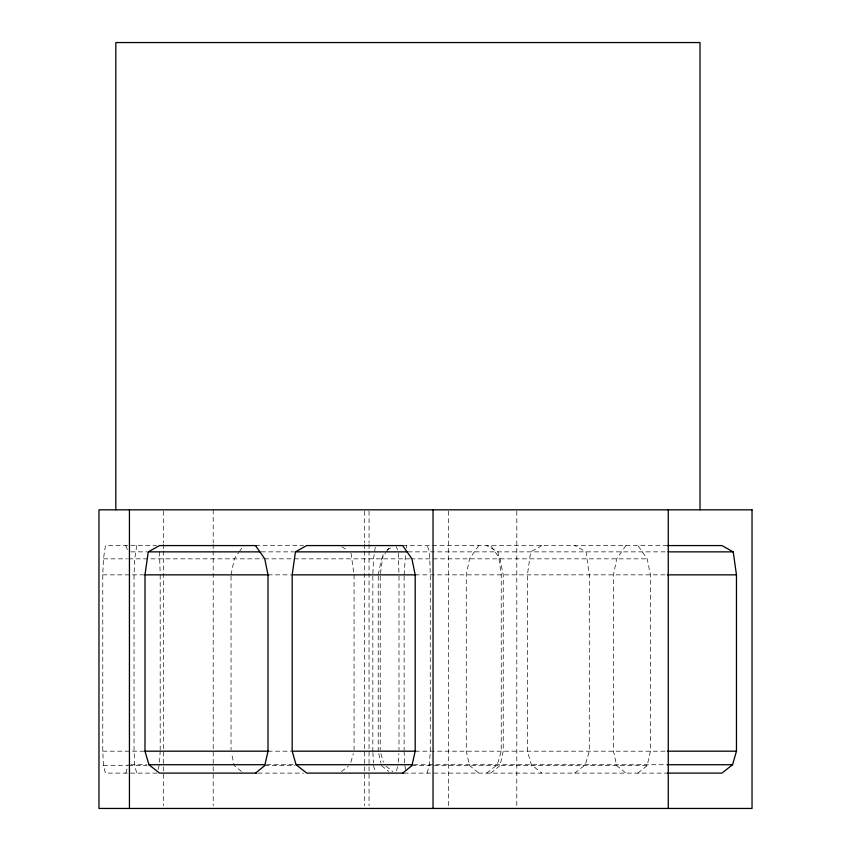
<?xml version="1.0" encoding="UTF-8"?>
<svg xmlns="http://www.w3.org/2000/svg" width="851" height="851" viewBox="0 0 851 851"><rect width="100%" height="100%" fill="white"/><g stroke="black" fill="none" stroke-linecap="round" stroke-linejoin="round"><path stroke-width="0.64" stroke-dasharray="4.25 3.19" d="M157.105 773.112L105.418 773.112L103.46 765.592L102.769 751.188L102.769 574.851L103.46 558.841L105.418 545.576L156.563 545.576M372.898 573.617L373.536 558.841L375.312 546.789M404.119 574.851L405.523 554.022M159.509 762.262L160.19 751.188M398.3 762.262L398.832 753.646M380.408 573.574L383.301 553.139M136.703 545.576L134.735 558.841L134.043 574.851L134.043 751.188L134.735 765.592L136.703 773.112M406.416 547.991L406.778 545.576M231.046 574.851L234.302 558.841L238.567 552.725M378.238 574.851L381.482 558.841L385.748 552.725M637.92 773.112L647.164 765.592L650.419 751.188L650.419 574.851L647.164 558.841L637.92 545.576M125.82 773.112L128.076 764.719M158.063 769.517L159.35 764.719M396.534 770.708L397.832 765.921M427.181 773.112L429.425 764.719L430.266 751.188L430.266 574.851L429.574 551.863L427.181 545.576M350.846 762.262L353.346 753.646M239.28 551.703L242.833 546.597M386.46 551.703L390.013 546.597M478.773 545.576L469.529 558.841L466.274 574.851L466.274 751.188L469.529 765.592L478.773 773.112M625.953 545.576L616.709 558.841L613.454 574.851L613.454 751.188L616.709 765.592L625.953 773.112M490.74 773.112L499.984 765.592L503.239 751.188L503.239 574.851L499.984 558.841L490.74 545.576M341.464 771.58L348.208 766.24M486.719 773.112L497.314 764.719L501.239 751.188L501.239 574.851L497.984 551.863L486.719 545.576M574.755 773.112L585.36 764.719L589.286 751.188L589.286 574.851L586.031 551.863L574.755 545.576M386.865 549.98L392.492 546.831M541.938 545.576L530.662 551.863L527.407 574.851L527.407 751.188L531.332 764.719L541.938 773.112M255.513 545.576L303.509 545.576M402.693 545.576L667.45 545.576M130.863 551.863L146.755 551.863M261.214 551.863L293.701 551.863M407.948 551.863L666.758 551.863M103.46 558.841L127.288 558.841M128.607 558.841L263.15 558.841M264.48 558.841L409.725 558.841M410.725 558.841L647.164 558.841M102.769 574.851L143.808 574.851M268.012 574.851L290.851 574.851M415.192 574.851L666.035 574.851M102.769 751.188L143.808 751.188M268.012 751.188L290.851 751.188M415.192 751.188L666.035 751.188M130.724 764.719L146.606 764.719M266.586 764.719L293.776 764.719M413.543 764.719L667.429 764.719M103.46 765.592L127.288 765.592M128.607 765.592L147.149 765.592M264.757 765.592L294.925 765.592M411.937 765.592L647.164 765.592M257.874 773.112L303.509 773.112M404.023 773.112L667.45 773.112M341.783 546.831L347.421 549.98M386.077 766.24L392.822 771.58M381.482 765.592L388.673 771.442M241.493 771.442L234.302 765.592L231.589 753.592M396.289 546.629L397.491 549.767M125.82 545.576L127.82 550.82M380.94 753.646L383.439 762.262M404.81 765.592L406.118 770.602M373.536 765.592L374.844 770.602M378.78 753.592L380.94 763.198M350.984 553.139L353.878 573.574M404.119 751.188L404.682 762.975M372.898 752.497L373.408 762.975M398.332 553.139L398.949 573.574M159.499 551.863L160.148 573.574M516.802 511.143L516.802 805.791M448.424 511.143L448.424 805.791M404.119 576.18L404.119 749.859M398.981 576.18L398.981 749.859M380.227 576.18L380.227 749.859M378.238 576.18L378.238 751.188M372.844 576.18L372.844 751.188M369.047 511.143L369.047 543.002M369.047 544.332L369.047 549.64M369.047 550.959L369.047 805.791M364.664 511.143L364.664 543.002M364.664 544.332L364.664 549.64M364.664 550.959L364.664 805.791M354.059 574.851L354.059 749.859M231.046 576.18L231.046 749.859M213.197 509.823L213.197 543.002M213.197 544.332L213.197 549.64M213.197 550.959L213.197 805.791M163.498 511.143L163.498 543.002M163.498 544.332L163.498 549.64M163.498 550.959L163.498 805.791M160.19 574.851L160.19 749.859"/><path stroke-width="1.28" d="M256.545 773.112L159.531 773.112L148.925 764.719L145 751.188L145 574.851L148.255 551.863L159.531 545.576L256.545 545.576M403.725 773.112L306.711 773.112L296.105 764.719L292.18 751.188L292.18 574.851L295.435 551.863L306.711 545.576L402.693 545.576L411.937 558.841L415.192 574.851L415.192 751.188L411.937 765.592L402.693 773.112M667.45 773.112L721.935 773.112L732.541 764.719L736.466 751.188L736.466 574.851L733.211 551.863L721.935 545.576L667.45 545.576M255.513 773.112L264.757 765.592L268.012 751.188L268.012 574.851L264.757 558.841L255.513 545.576M148.255 551.863L259.885 551.863M295.435 551.863L407.076 551.863M668.088 551.863L733.211 551.863M145 574.851L268.597 574.851M292.18 574.851L415.777 574.851M667.354 574.851L736.466 574.851M145 751.188L268.597 751.188M292.18 751.188L415.777 751.188M667.354 751.188L736.466 751.188M148.925 764.719L264.544 764.719M296.105 764.719L411.724 764.719M667.429 764.719L732.541 764.719M700.022 509.823L700.022 42.55L115.821 42.55L115.821 509.823M668.269 509.823L668.269 808.45M433.042 509.823L433.042 808.45M129.437 509.823L129.437 808.45M752.029 509.823L98.971 509.823L98.971 808.45L752.029 808.45L752.029 509.823"/></g></svg>
